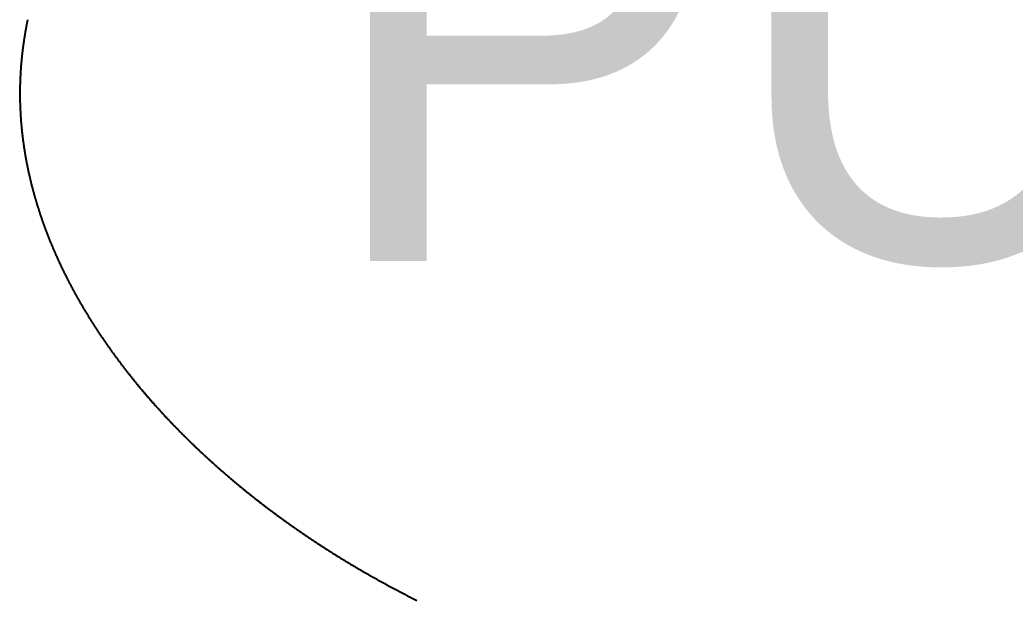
# Model space of a CAD drawing. Header units: millimetres. Extents: x 88 to 97873, y 32 to 55088.
# Drawn here: x 44723.74 to 44738.16, y 4711.7 to 4720.11 of the extents above; entities that cross this region are included whole.
import ezdxf

# ---------------------------------------------------------------- set-up
doc = ezdxf.new("R2010")
doc.units = ezdxf.units.MM
doc.header["$LTSCALE"] = 0.3
doc.layers.add('FICHAS_XLR', color=7, linetype='Continuous')
doc.styles.add('Standar', font='GOTHIC.TTF', dxfattribs={"height": 1.35})

# ---------------------------------------------------------------- blocks, each defined once
blk = doc.blocks.new('FICHA_XLR_FEMEA')
at = {"layer": 'FICHAS_XLR', "color": 0}
blk.add_lwpolyline([(-505.6, 1410.82), (-505.65, 1410.58), (-505.7, 1410.34), (-505.75, 1410.1), (-505.8, 1409.86), (-505.85, 1409.62), (-505.89, 1409.38), (-505.94, 1409.14), (-505.99, 1408.9), (-506.03, 1408.66), (-506.08, 1408.42), (-506.12, 1408.18), (-506.17, 1407.94), (-506.21, 1407.7), (-506.26, 1407.46), (-506.3, 1407.22), (-506.34, 1406.98), (-506.39, 1406.74), (-506.43, 1406.5), (-506.47, 1406.26), (-506.52, 1406.02), (-506.56, 1405.78), (-506.6, 1405.54), (-506.64, 1405.3), (-506.68, 1405.06), (-506.72, 1404.82), (-506.76, 1404.58), (-506.8, 1404.34), (-506.84, 1404.1), (-506.88, 1403.85), (-506.92, 1403.61), (-506.96, 1403.37), (-506.99, 1403.13), (-507.03, 1402.89), (-507.07, 1402.65), (-507.11, 1402.41), (-507.14, 1402.17), (-507.18, 1401.93), (-507.21, 1401.69), (-507.25, 1401.45), (-507.28, 1401.21), (-507.32, 1400.97), (-507.35, 1400.73), (-507.39, 1400.49), (-507.42, 1400.25), (-507.45, 1400.01), (-507.49, 1399.77), (-507.52, 1399.53), (-507.55, 1399.29), (-507.58, 1399.05), (-507.61, 1398.8), (-507.65, 1398.56), (-507.68, 1398.32), (-507.71, 1398.08), (-507.74, 1397.84), (-507.77, 1397.6), (-507.8, 1397.36), (-507.82, 1397.12), (-507.85, 1396.88), (-507.88, 1396.64), (-507.91, 1396.4), (-507.94, 1396.16), (-507.96, 1395.92), (-507.99, 1395.68), (-508.02, 1395.43), (-508.04, 1395.19), (-508.07, 1394.95), (-508.09, 1394.71), (-508.12, 1394.47), (-508.14, 1394.23), (-508.17, 1393.99), (-508.19, 1393.75), (-508.21, 1393.51), (-508.24, 1393.27), (-508.26, 1393.03), (-508.28, 1392.78), (-508.3, 1392.54), (-508.32, 1392.3), (-508.35, 1392.06), (-508.37, 1391.82), (-508.39, 1391.58), (-508.41, 1391.34), (-508.43, 1391.1), (-508.45, 1390.86), (-508.46, 1390.62), (-508.48, 1390.37), (-508.5, 1390.13), (-508.52, 1389.89), (-508.54, 1389.65), (-508.55, 1389.41), (-508.57, 1389.17), (-508.59, 1388.93), (-508.6, 1388.69), (-508.62, 1388.45), (-508.63, 1388.2), (-508.65, 1387.96), (-508.66, 1387.72), (-508.68, 1387.48), (-508.69, 1387.24), (-508.7, 1387), (-508.72, 1386.76), (-508.73, 1386.52), (-508.74, 1386.28), (-508.75, 1386.03), (-508.77, 1385.79), (-508.78, 1385.55), (-508.79, 1385.31), (-508.8, 1385.07), (-508.81, 1384.83), (-508.82, 1384.59), (-508.83, 1384.35), (-508.84, 1384.11), (-508.84, 1383.86), (-508.85, 1383.62), (-508.86, 1383.38), (-508.87, 1383.14), (-508.87, 1382.9), (-508.88, 1382.66), (-508.89, 1382.42), (-508.89, 1382.18), (-508.9, 1381.93), (-508.9, 1381.69), (-508.91, 1381.45), (-508.91, 1381.21), (-508.92, 1380.97), (-508.92, 1380.73), (-508.92, 1380.49), (-508.93, 1380.25), (-508.93, 1380), (-508.93, 1379.76), (-508.93, 1379.52), (-508.93, 1379.28), (-508.93, 1379.04), (-508.94, 1378.8), (-508.94, 1378.56), (-508.94, 1378.32), (-508.93, 1378.07), (-508.93, 1377.83), (-508.93, 1377.59), (-508.93, 1377.35), (-508.93, 1377.11), (-508.93, 1376.87), (-508.92, 1376.63), (-508.92, 1376.39), (-508.92, 1376.14), (-508.91, 1375.9), (-508.91, 1375.66), (-508.9, 1375.42), (-508.9, 1375.18), (-508.89, 1374.94), (-508.89, 1374.7), (-508.88, 1374.46), (-508.87, 1374.21), (-508.87, 1373.97), (-508.86, 1373.73), (-508.85, 1373.49), (-508.84, 1373.25), (-508.84, 1373.01), (-508.83, 1372.77), (-508.82, 1372.53), (-508.81, 1372.28), (-508.8, 1372.04), (-508.79, 1371.8), (-508.78, 1371.56), (-508.77, 1371.32), (-508.75, 1371.08), (-508.74, 1370.84), (-508.73, 1370.6), (-508.72, 1370.36), (-508.7, 1370.11), (-508.69, 1369.87), (-508.68, 1369.63), (-508.66, 1369.39), (-508.65, 1369.15), (-508.63, 1368.91), (-508.62, 1368.67), (-508.6, 1368.43), (-508.59, 1368.19), (-508.57, 1367.94), (-508.55, 1367.7), (-508.54, 1367.46), (-508.52, 1367.22), (-508.5, 1366.98), (-508.48, 1366.74), (-508.46, 1366.5), (-508.45, 1366.26), (-508.43, 1366.02), (-508.41, 1365.77), (-508.39, 1365.53), (-508.37, 1365.29), (-508.35, 1365.05), (-508.32, 1364.81), (-508.3, 1364.57), (-508.28, 1364.33), (-508.26, 1364.09), (-508.24, 1363.85), (-508.21, 1363.61), (-508.19, 1363.37), (-508.17, 1363.12), (-508.14, 1362.88), (-508.12, 1362.64), (-508.09, 1362.4), (-508.07, 1362.16), (-508.04, 1361.92), (-508.02, 1361.68), (-507.99, 1361.44), (-507.96, 1361.2), (-507.94, 1360.96), (-507.91, 1360.72), (-507.88, 1360.47), (-507.85, 1360.23), (-507.82, 1359.99), (-507.8, 1359.75), (-507.77, 1359.51), (-507.74, 1359.27), (-507.71, 1359.03), (-507.68, 1358.79), (-507.65, 1358.55), (-507.61, 1358.31), (-507.58, 1358.07), (-507.55, 1357.83), (-507.52, 1357.59), (-507.49, 1357.35), (-507.45, 1357.11), (-507.42, 1356.86), (-507.39, 1356.62), (-507.35, 1356.38), (-507.32, 1356.14), (-507.28, 1355.9), (-507.25, 1355.66), (-507.21, 1355.42), (-507.18, 1355.18), (-507.14, 1354.94), (-507.11, 1354.7), (-507.07, 1354.46), (-507.03, 1354.22), (-506.99, 1353.98), (-506.96, 1353.74), (-506.92, 1353.5), (-506.88, 1353.26), (-506.84, 1353.02), (-506.8, 1352.78), (-506.76, 1352.54), (-506.72, 1352.3), (-506.68, 1352.06), (-506.64, 1351.82), (-506.6, 1351.58), (-506.56, 1351.34), (-506.52, 1351.1), (-506.47, 1350.86), (-506.43, 1350.62), (-506.39, 1350.38), (-506.34, 1350.14), (-506.3, 1349.9), (-506.26, 1349.66), (-506.21, 1349.42), (-506.17, 1349.18), (-506.12, 1348.94), (-506.08, 1348.7), (-506.03, 1348.46), (-505.99, 1348.22), (-505.94, 1347.98), (-505.89, 1347.74), (-505.85, 1347.5), (-505.8, 1347.26), (-505.75, 1347.02), (-505.7, 1346.78), (-505.65, 1346.54), (-505.6, 1346.3), (-505.56, 1346.06), (-505.51, 1345.82), (-505.46, 1345.58), (-505.4, 1345.34), (-505.35, 1345.1), (-505.3, 1344.86), (-505.25, 1344.62), (-505.2, 1344.38), (-505.15, 1344.14), (-505.1, 1343.9), (-505.04, 1343.66), (-504.99, 1343.42), (-504.94, 1343.18), (-504.88, 1342.94), (-504.83, 1342.7), (-504.77, 1342.47), (-504.72, 1342.23), (-504.66, 1341.99), (-504.61, 1341.75), (-504.55, 1341.51), (-504.5, 1341.27), (-504.44, 1341.03), (-504.38, 1340.79), (-504.32, 1340.55), (-504.27, 1340.31), (-504.21, 1340.07), (-504.15, 1339.83), (-504.09, 1339.6), (-504.03, 1339.36), (-503.97, 1339.12), (-503.91, 1338.88), (-503.85, 1338.64), (-503.79, 1338.4), (-503.73, 1338.16), (-503.67, 1337.92), (-503.61, 1337.68), (-503.55, 1337.45), (-503.48, 1337.21), (-503.42, 1336.97), (-503.36, 1336.73), (-503.3, 1336.49), (-503.23, 1336.25), (-503.17, 1336.01), (-503.1, 1335.78), (-503.04, 1335.54), (-502.97, 1335.3), (-502.91, 1335.06), (-502.84, 1334.82), (-502.78, 1334.58), (-502.71, 1334.34), (-502.64, 1334.11), (-502.58, 1333.87), (-502.51, 1333.63), (-502.44, 1333.39), (-502.37, 1333.15), (-502.31, 1332.91), (-502.24, 1332.68), (-502.17, 1332.44), (-502.1, 1332.2), (-502.03, 1331.96), (-501.96, 1331.72), (-501.89, 1331.49), (-501.82, 1331.25), (-501.75, 1331.01), (-501.67, 1330.77), (-501.6, 1330.53), (-501.53, 1330.3), (-501.46, 1330.06), (-501.38, 1329.82), (-501.31, 1329.58), (-501.24, 1329.35), (-501.16, 1329.11), (-501.09, 1328.87), (-501.02, 1328.63), (-500.94, 1328.4), (-500.87, 1328.16), (-500.79, 1327.92), (-500.71, 1327.68), (-500.64, 1327.45), (-500.56, 1327.21), (-500.48, 1326.97), (-500.41, 1326.73), (-500.33, 1326.5), (-500.25, 1326.26), (-500.17, 1326.02), (-500.09, 1325.79), (-500.02, 1325.55), (-499.94, 1325.31), (-499.86, 1325.07), (-499.78, 1324.84), (-499.7, 1324.6), (-499.62, 1324.36), (-499.54, 1324.13), (-499.45, 1323.89), (-499.37, 1323.65), (-499.29, 1323.42), (-499.21, 1323.18), (-499.13, 1322.94), (-499.04, 1322.71), (-498.96, 1322.47), (-498.88, 1322.23), (-498.79, 1322), (-498.71, 1321.76), (-498.62, 1321.52), (-498.54, 1321.29), (-498.45, 1321.05), (-498.37, 1320.81), (-498.28, 1320.58), (-498.19, 1320.34), (-498.11, 1320.11), (-498.02, 1319.87), (-497.93, 1319.63), (-497.85, 1319.4), (-497.76, 1319.16), (-497.67, 1318.93), (-497.58, 1318.69), (-497.49, 1318.45), (-497.4, 1318.22), (-497.31, 1317.98), (-497.22, 1317.75), (-497.13, 1317.51), (-497.04, 1317.28), (-496.95, 1317.04), (-496.86, 1316.8), (-496.77, 1316.57), (-496.68, 1316.33), (-496.59, 1316.1), (-496.49, 1315.86), (-496.4, 1315.63), (-496.31, 1315.39), (-496.21, 1315.16), (-496.12, 1314.92), (-496.03, 1314.69), (-495.93, 1314.45), (-495.84, 1314.22), (-495.74, 1313.98), (-495.65, 1313.75), (-495.55, 1313.51), (-495.45, 1313.28), (-495.36, 1313.04), (-495.26, 1312.81), (-495.16, 1312.57), (-495.07, 1312.34), (-494.97, 1312.1), (-494.87, 1311.87), (-494.77, 1311.63), (-494.67, 1311.4), (-494.57, 1311.16), (-494.47, 1310.93), (-494.37, 1310.7), (-494.27, 1310.46), (-494.17, 1310.23), (-494.07, 1309.99), (-493.97, 1309.76), (-493.87, 1309.52), (-493.77, 1309.29), (-493.67, 1309.06), (-493.57, 1308.82), (-493.46, 1308.59), (-493.36, 1308.35), (-493.26, 1308.12), (-493.15, 1307.89), (-493.05, 1307.65), (-492.95, 1307.42), (-492.84, 1307.19), (-492.74, 1306.95), (-492.63, 1306.72), (-492.53, 1306.49), (-492.42, 1306.25), (-492.31, 1306.02), (-492.21, 1305.79), (-492.1, 1305.55), (-491.99, 1305.32), (-491.89, 1305.09), (-491.78, 1304.85), (-491.67, 1304.62), (-491.56, 1304.39), (-491.45, 1304.15), (-491.34, 1303.92), (-491.23, 1303.69), (-491.12, 1303.45), (-491.01, 1303.22), (-490.9, 1302.99), (-490.79, 1302.76), (-490.68, 1302.52), (-490.57, 1302.29), (-490.46, 1302.06), (-490.35, 1301.83), (-490.24, 1301.59), (-490.12, 1301.36), (-490.01, 1301.13), (-489.9, 1300.9), (-489.78, 1300.67), (-489.67, 1300.43), (-489.56, 1300.2), (-489.44, 1299.97), (-489.33, 1299.74), (-489.21, 1299.51), (-489.1, 1299.27), (-488.98, 1299.04), (-488.87, 1298.81), (-488.75, 1298.58), (-488.63, 1298.35), (-488.52, 1298.12), (-488.4, 1297.88), (-488.28, 1297.65), (-488.16, 1297.42), (-488.05, 1297.19), (-487.93, 1296.96), (-487.81, 1296.73), (-487.69, 1296.5), (-487.57, 1296.27), (-487.45, 1296.04), (-487.33, 1295.8), (-487.21, 1295.57), (-487.09, 1295.34), (-486.97, 1295.11), (-486.85, 1294.88), (-486.73, 1294.65), (-486.6, 1294.42), (-486.48, 1294.19), (-486.36, 1293.96), (-486.24, 1293.73), (-486.11, 1293.5), (-485.99, 1293.27), (-485.87, 1293.04), (-485.74, 1292.81), (-485.62, 1292.58), (-485.49, 1292.35), (-485.37, 1292.12), (-485.24, 1291.89), (-485.12, 1291.66), (-484.99, 1291.43), (-484.87, 1291.2), (-484.74, 1290.97), (-484.61, 1290.74), (-484.49, 1290.51), (-484.36, 1290.28), (-484.23, 1290.05), (-484.1, 1289.82), (-483.97, 1289.59), (-483.85, 1289.36), (-483.72, 1289.13), (-483.59, 1288.91), (-483.46, 1288.68), (-483.33, 1288.45), (-483.2, 1288.22), (-483.07, 1287.99), (-482.94, 1287.76), (-482.81, 1287.53), (-482.68, 1287.3), (-482.54, 1287.08), (-482.41, 1286.85), (-482.28, 1286.62), (-482.15, 1286.39), (-482.01, 1286.16), (-481.88, 1285.93), (-481.75, 1285.71), (-481.61, 1285.48), (-481.48, 1285.25), (-481.35, 1285.02), (-481.21, 1284.79), (-481.08, 1284.57), (-480.94, 1284.34), (-480.8, 1284.11), (-480.67, 1283.88), (-480.53, 1283.66), (-480.4, 1283.43), (-480.26, 1283.2), (-480.12, 1282.97), (-479.99, 1282.75), (-479.85, 1282.52), (-479.71, 1282.29), (-479.57, 1282.07), (-479.43, 1281.84), (-479.29, 1281.61), (-479.15, 1281.38), (-479.02, 1281.16), (-478.88, 1280.93), (-478.74, 1280.7), (-478.6, 1280.48), (-478.45, 1280.25), (-478.31, 1280.02), (-478.17, 1279.8), (-478.03, 1279.57), (-477.89, 1279.35), (-477.75, 1279.12), (-477.6, 1278.89), (-477.46, 1278.67), (-477.32, 1278.44), (-477.18, 1278.22), (-477.03, 1277.99), (-476.89, 1277.76), (-476.74, 1277.54), (-476.6, 1277.31), (-476.45, 1277.09), (-476.31, 1276.86), (-476.16, 1276.64), (-476.02, 1276.41), (-475.87, 1276.19), (-475.73, 1275.96), (-475.58, 1275.74), (-475.43, 1275.51), (-475.29, 1275.29), (-475.14, 1275.06), (-474.99, 1274.84), (-474.84, 1274.61), (-474.69, 1274.39), (-474.55, 1274.16), (-474.4, 1273.94), (-474.25, 1273.72), (-474.1, 1273.49), (-473.95, 1273.27), (-473.8, 1273.04), (-473.65, 1272.82), (-473.5, 1272.59), (-473.35, 1272.37), (-473.2, 1272.15), (-473.04, 1271.92), (-472.89, 1271.7), (-472.74, 1271.48), (-472.59, 1271.25), (-472.44, 1271.03), (-472.28, 1270.81), (-472.13, 1270.58), (-471.98, 1270.36), (-471.82, 1270.14), (-471.67, 1269.91), (-471.51, 1269.69), (-471.36, 1269.47), (-471.2, 1269.25), (-471.05, 1269.02), (-470.89, 1268.8), (-470.74, 1268.58), (-470.58, 1268.35), (-470.43, 1268.13), (-470.27, 1267.91), (-470.11, 1267.69), (-469.95, 1267.47), (-469.8, 1267.24), (-469.64, 1267.02), (-469.48, 1266.8), (-469.32, 1266.58), (-469.16, 1266.36), (-469.01, 1266.13), (-468.85, 1265.91), (-468.69, 1265.69), (-468.53, 1265.47), (-468.37, 1265.25), (-468.21, 1265.03), (-468.05, 1264.81), (-467.88, 1264.59), (-467.72, 1264.36), (-467.56, 1264.14), (-467.4, 1263.92), (-467.24, 1263.7), (-467.08, 1263.48), (-466.91, 1263.26), (-466.75, 1263.04), (-466.59, 1262.82), (-466.42, 1262.6), (-466.26, 1262.38), (-466.1, 1262.16), (-465.93, 1261.94), (-465.77, 1261.72), (-465.6, 1261.5), (-465.44, 1261.28), (-465.27, 1261.06), (-465.11, 1260.84), (-464.94, 1260.62), (-464.77, 1260.4), (-464.61, 1260.18), (-464.44, 1259.96), (-464.27, 1259.74), (-464.11, 1259.52), (-463.94, 1259.31), (-463.77, 1259.09), (-463.6, 1258.87), (-463.43, 1258.65), (-463.27, 1258.43), (-463.1, 1258.21), (-462.93, 1257.99), (-462.76, 1257.77), (-462.59, 1257.56), (-462.42, 1257.34), (-462.25, 1257.12), (-462.08, 1256.9), (-461.91, 1256.68), (-461.73, 1256.47), (-461.56, 1256.25), (-461.39, 1256.03), (-461.22, 1255.81), (-461.05, 1255.6), (-460.87, 1255.38), (-460.7, 1255.16), (-460.53, 1254.94), (-460.35, 1254.73), (-460.18, 1254.51), (-460.01, 1254.29), (-459.83, 1254.08), (-459.66, 1253.86), (-459.48, 1253.64), (-459.31, 1253.43), (-459.13, 1253.21), (-458.96, 1252.99), (-458.78, 1252.78), (-458.6, 1252.56), (-458.43, 1252.34), (-458.25, 1252.13), (-458.07, 1251.91), (-457.9, 1251.7), (-457.72, 1251.48), (-457.54, 1251.26), (-457.36, 1251.05), (-457.19, 1250.83), (-457.01, 1250.62), (-456.83, 1250.4), (-456.65, 1250.19), (-456.47, 1249.97), (-456.29, 1249.76), (-456.11, 1249.54), (-455.93, 1249.33), (-455.75, 1249.11), (-455.57, 1248.9), (-455.39, 1248.68), (-455.21, 1248.47), (-455.02, 1248.25), (-454.84, 1248.04), (-454.66, 1247.83), (-454.48, 1247.61), (-454.3, 1247.4), (-454.11, 1247.18), (-453.93, 1246.97), (-453.75, 1246.76), (-453.56, 1246.54), (-453.38, 1246.33), (-453.19, 1246.12), (-453.01, 1245.9), (-452.82, 1245.69), (-452.64, 1245.48), (-452.45, 1245.26), (-452.27, 1245.05), (-452.08, 1244.84), (-451.9, 1244.63), (-451.71, 1244.41), (-451.52, 1244.2), (-451.34, 1243.99), (-451.15, 1243.78), (-450.96, 1243.56), (-450.77, 1243.35), (-450.59, 1243.14), (-450.4, 1242.93), (-450.21, 1242.72), (-450.02, 1242.5), (-449.83, 1242.29), (-449.64, 1242.08), (-449.45, 1241.87), (-449.26, 1241.66), (-449.07, 1241.45), (-448.88, 1241.24), (-448.69, 1241.03), (-448.5, 1240.81), (-448.31, 1240.6), (-448.12, 1240.39), (-447.93, 1240.18), (-447.74, 1239.97), (-447.54, 1239.76), (-447.35, 1239.55), (-447.16, 1239.34), (-446.97, 1239.13), (-446.77, 1238.92), (-446.58, 1238.71), (-446.39, 1238.5), (-446.19, 1238.29), (-446, 1238.08), (-445.8, 1237.87), (-445.61, 1237.66), (-445.41, 1237.45), (-445.22, 1237.24), (-445.02, 1237.04), (-444.83, 1236.83), (-444.63, 1236.62), (-444.43, 1236.41), (-444.24, 1236.2), (-444.04, 1235.99), (-443.84, 1235.78), (-443.65, 1235.58), (-443.45, 1235.37), (-443.25, 1235.16), (-443.05, 1234.95), (-442.86, 1234.74), (-442.66, 1234.54), (-442.46, 1234.33), (-442.26, 1234.12), (-442.06, 1233.91), (-441.86, 1233.71), (-441.66, 1233.5), (-441.46, 1233.29), (-441.26, 1233.08), (-441.06, 1232.88), (-440.86, 1232.67), (-440.66, 1232.46), (-440.46, 1232.26), (-440.25, 1232.05), (-440.05, 1231.84), (-439.85, 1231.64), (-439.65, 1231.43), (-439.44, 1231.23), (-439.24, 1231.02), (-439.04, 1230.81), (-438.84, 1230.61), (-438.63, 1230.4), (-438.43, 1230.2), (-438.22, 1229.99), (-438.02, 1229.79), (-437.81, 1229.58), (-437.61, 1229.38), (-437.4, 1229.17), (-437.2, 1228.97), (-436.99, 1228.76), (-436.79, 1228.56), (-436.58, 1228.35), (-436.38, 1228.15), (-436.17, 1227.95), (-435.96, 1227.74), (-435.75, 1227.54), (-435.55, 1227.33), (-435.34, 1227.13), (-435.13, 1226.93), (-434.92, 1226.72), (-434.72, 1226.52), (-434.51, 1226.32), (-434.3, 1226.11), (-434.09, 1225.91), (-433.88, 1225.71), (-433.67, 1225.5), (-433.46, 1225.3), (-433.25, 1225.1), (-433.04, 1224.9), (-432.83, 1224.69), (-432.62, 1224.49), (-432.41, 1224.29), (-432.2, 1224.09), (-431.98, 1223.88), (-431.77, 1223.68), (-431.56, 1223.48), (-431.35, 1223.28), (-431.14, 1223.08), (-430.92, 1222.88), (-430.71, 1222.68), (-430.5, 1222.47), (-430.28, 1222.27), (-430.07, 1222.07), (-429.86, 1221.87), (-429.64, 1221.67), (-429.43, 1221.47), (-429.21, 1221.27), (-429, 1221.07), (-428.78, 1220.87), (-428.57, 1220.67), (-428.35, 1220.47), (-428.14, 1220.27), (-427.92, 1220.07), (-427.7, 1219.87), (-427.49, 1219.67), (-427.27, 1219.47), (-427.05, 1219.27), (-426.83, 1219.07), (-426.62, 1218.87), (-426.4, 1218.68), (-426.18, 1218.48), (-425.96, 1218.28), (-425.74, 1218.08), (-425.53, 1217.88), (-425.31, 1217.68), (-425.09, 1217.48), (-424.87, 1217.29), (-424.65, 1217.09), (-424.43, 1216.89), (-424.21, 1216.69), (-423.99, 1216.5), (-423.77, 1216.3), (-423.55, 1216.1), (-423.32, 1215.9), (-423.1, 1215.71), (-422.88, 1215.51), (-422.66, 1215.31), (-422.44, 1215.12), (-422.22, 1214.92), (-421.99, 1214.72), (-421.77, 1214.53), (-421.55, 1214.33), (-421.32, 1214.13), (-421.1, 1213.94), (-420.88, 1213.74), (-420.65, 1213.55), (-420.43, 1213.35), (-420.2, 1213.16), (-419.98, 1212.96), (-419.75, 1212.77), (-419.53, 1212.57), (-419.3, 1212.38), (-419.08, 1212.18), (-418.85, 1211.99), (-418.63, 1211.79), (-418.4, 1211.6), (-418.17, 1211.4), (-417.95, 1211.21), (-417.72, 1211.01), (-417.49, 1210.82), (-417.26, 1210.63), (-417.04, 1210.43), (-416.81, 1210.24), (-416.58, 1210.05), (-416.35, 1209.85), (-416.12, 1209.66), (-415.89, 1209.47), (-415.67, 1209.27), (-415.44, 1209.08), (-415.21, 1208.89), (-414.98, 1208.7), (-414.75, 1208.5), (-414.52, 1208.31), (-414.29, 1208.12), (-414.06, 1207.93), (-413.82, 1207.74), (-413.59, 1207.54), (-413.36, 1207.35), (-413.13, 1207.16), (-412.9, 1206.97), (-412.67, 1206.78), (-412.43, 1206.59), (-412.2, 1206.4), (-411.97, 1206.21), (-411.74, 1206.01), (-411.5, 1205.82), (-411.27, 1205.63), (-411.04, 1205.44), (-410.8, 1205.25), (-410.57, 1205.06), (-410.33, 1204.87), (-410.1, 1204.68), (-409.86, 1204.49), (-409.63, 1204.3), (-409.39, 1204.12), (-409.16, 1203.93), (-408.92, 1203.74), (-408.69, 1203.55), (-408.45, 1203.36), (-408.21, 1203.17), (-407.98, 1202.98), (-407.74, 1202.79), (-407.5, 1202.61), (-407.27, 1202.42), (-407.03, 1202.23), (-406.79, 1202.04), (-406.55, 1201.85), (-406.32, 1201.67), (-406.08, 1201.48), (-405.84, 1201.29), (-405.6, 1201.1), (-405.36, 1200.92), (-405.12, 1200.73), (-404.88, 1200.54), (-404.64, 1200.36), (-404.4, 1200.17), (-404.16, 1199.98), (-403.92, 1199.8), (-403.68, 1199.61), (-403.44, 1199.43), (-403.2, 1199.24), (-402.96, 1199.05), (-402.72, 1198.87), (-402.48, 1198.68), (-402.23, 1198.5), (-401.99, 1198.31), (-401.75, 1198.13), (-401.51, 1197.94), (-401.26, 1197.76), (-401.02, 1197.57), (-400.78, 1197.39), (-400.53, 1197.2), (-400.29, 1197.02), (-400.05, 1196.84), (-399.8, 1196.65), (-399.56, 1196.47), (-399.31, 1196.28), (-399.07, 1196.1), (-398.82, 1195.92), (-398.58, 1195.74), (-398.33, 1195.55), (-398.09, 1195.37), (-397.84, 1195.19), (-397.6, 1195), (-397.35, 1194.82), (-397.1, 1194.64), (-396.86, 1194.46), (-396.61, 1194.27), (-396.36, 1194.09), (-396.12, 1193.91), (-395.87, 1193.73), (-395.62, 1193.55), (-395.37, 1193.37), (-395.13, 1193.19), (-394.88, 1193), (-394.63, 1192.82), (-394.38, 1192.64), (-394.13, 1192.46), (-393.88, 1192.28), (-393.63, 1192.1), (-393.38, 1191.92), (-393.13, 1191.74), (-392.88, 1191.56), (-392.63, 1191.38), (-392.38, 1191.2), (-392.13, 1191.02), (-391.88, 1190.84), (-391.63, 1190.66), (-391.38, 1190.48), (-391.13, 1190.31), (-390.88, 1190.13), (-390.62, 1189.95), (-390.37, 1189.77), (-390.12, 1189.59), (-389.87, 1189.41), (-389.61, 1189.24), (-389.36, 1189.06), (-389.11, 1188.88), (-388.85, 1188.7), (-388.6, 1188.53), (-388.35, 1188.35), (-388.09, 1188.17), (-387.84, 1187.99), (-387.58, 1187.82), (-387.33, 1187.64), (-387.07, 1187.46), (-386.82, 1187.29), (-386.56, 1187.11), (-386.31, 1186.94), (-386.05, 1186.76), (-385.8, 1186.58), (-385.54, 1186.41), (-385.29, 1186.23), (-385.03, 1186.06), (-384.77, 1185.88), (-384.52, 1185.71), (-384.26, 1185.53), (-384, 1185.36), (-383.74, 1185.18), (-383.49, 1185.01), (-383.23, 1184.83), (-382.97, 1184.66), (-382.71, 1184.49), (-382.45, 1184.31), (-382.19, 1184.14), (-381.94, 1183.97), (-381.68, 1183.79), (-381.42, 1183.62), (-381.16, 1183.45), (-380.9, 1183.27), (-380.64, 1183.1), (-380.38, 1182.93), (-380.12, 1182.75), (-379.86, 1182.58), (-379.6, 1182.41), (-379.34, 1182.24), (-379.07, 1182.07), (-378.81, 1181.9), (-378.55, 1181.72), (-378.29, 1181.55), (-378.03, 1181.38), (-377.77, 1181.21), (-377.5, 1181.04), (-377.24, 1180.87), (-376.98, 1180.7), (-376.72, 1180.53), (-376.45, 1180.36), (-376.19, 1180.19), (-375.93, 1180.02), (-375.66, 1179.85), (-375.4, 1179.68), (-375.13, 1179.51), (-374.87, 1179.34), (-374.61, 1179.17), (-374.34, 1179), (-374.08, 1178.83), (-373.81, 1178.66), (-373.55, 1178.49), (-373.28, 1178.33), (-373.01, 1178.16), (-372.75, 1177.99), (-372.48, 1177.82), (-372.22, 1177.65), (-371.95, 1177.49), (-371.68, 1177.32), (-371.42, 1177.15), (-371.15, 1176.98), (-370.88, 1176.82), (-370.62, 1176.65), (-370.35, 1176.48), (-370.08, 1176.32), (-369.81, 1176.15), (-369.54, 1175.99), (-369.28, 1175.82), (-369.01, 1175.65), (-368.74, 1175.49), (-368.47, 1175.32), (-368.2, 1175.16), (-367.93, 1174.99), (-367.66, 1174.83), (-367.39, 1174.66), (-367.12, 1174.5), (-366.85, 1174.33), (-366.58, 1174.17), (-366.31, 1174), (-366.04, 1173.84), (-365.77, 1173.68), (-365.5, 1173.51), (-365.23, 1173.35), (-364.96, 1173.19), (-364.68, 1173.02), (-364.41, 1172.86), (-364.14, 1172.7), (-363.87, 1172.53), (-363.6, 1172.37), (-363.32, 1172.21), (-363.05, 1172.05), (-362.78, 1171.88), (-362.5, 1171.72), (-362.23, 1171.56), (-361.96, 1171.4), (-361.68, 1171.24), (-361.41, 1171.08), (-361.14, 1170.92), (-360.86, 1170.75), (-360.59, 1170.59), (-360.31, 1170.43), (-360.04, 1170.27), (-359.76, 1170.11), (-359.49, 1169.95), (-359.21, 1169.79), (-358.94, 1169.63), (-358.66, 1169.47), (-358.39, 1169.31), (-358.11, 1169.15), (-357.83, 1168.99), (-357.56, 1168.84), (-357.28, 1168.68), (-357, 1168.52), (-356.73, 1168.36), (-356.45, 1168.2), (-356.17, 1168.04), (-355.89, 1167.89), (-355.62, 1167.73), (-355.34, 1167.57), (-355.06, 1167.41), (-354.78, 1167.26), (-354.5, 1167.1), (-354.22, 1166.94), (-353.95, 1166.79), (-353.67, 1166.63), (-353.39, 1166.47), (-353.11, 1166.32), (-352.83, 1166.16), (-352.55, 1166), (-352.27, 1165.85), (-351.99, 1165.69), (-351.71, 1165.54), (-351.43, 1165.38), (-351.15, 1165.23), (-350.87, 1165.07), (-350.59, 1164.92), (-350.3, 1164.76), (-350.02, 1164.61), (-349.74, 1164.45), (-349.46, 1164.3), (-349.18, 1164.15), (-348.9, 1163.99), (-348.61, 1163.84), (-348.33, 1163.69), (-348.05, 1163.53), (-347.77, 1163.38), (-347.48, 1163.23), (-347.2, 1163.07), (-346.92, 1162.92), (-346.63, 1162.77), (-346.35, 1162.62), (-346.07, 1162.47), (-345.78, 1162.31), (-345.5, 1162.16), (-345.21, 1162.01), (-344.93, 1161.86), (-344.64, 1161.71), (-344.36, 1161.56), (-344.07, 1161.41), (-343.79, 1161.26), (-343.5, 1161.11), (-343.22, 1160.96), (-342.93, 1160.81), (-342.65, 1160.66), (-342.36, 1160.51), (-342.07, 1160.36), (-341.79, 1160.21), (-341.5, 1160.06), (-341.21, 1159.91), (-340.93, 1159.76), (-340.64, 1159.61), (-340.35, 1159.46), (-340.07, 1159.31), (-339.78, 1159.17), (-339.49, 1159.02), (-339.2, 1158.87), (-338.91, 1158.72), (-338.63, 1158.58), (-338.34, 1158.43), (-338.05, 1158.28), (-337.76, 1158.13), (-337.47, 1157.99), (-337.18, 1157.84), (-336.89, 1157.69), (-336.6, 1157.55), (-336.31, 1157.4), (-336.02, 1157.25), (-335.73, 1157.11), (-335.44, 1156.96)], dxfattribs=at)
at = {"layer": 'FICHAS_XLR', "color": 0, "insert": (-9.41, 1403.09), "char_height": 198.232, "attachment_point": 5, "style": 'Standar'}
blk.add_mtext_dynamic_manual_height_columns('\\pxqc;PUSH', width=920.7342, gutter_width=109.52, heights=[0], dxfattribs=at)

msp = doc.modelspace()

# ---------------------------------------------------------------- block references
at = {"xscale": 0.03314492310661443, "yscale": 0.03314492310661443, "zscale": 0.03314492310661443}
msp.add_blockref('FICHA_XLR_FEMEA', (44740.607, 4673.348), dxfattribs=at)

doc.saveas('drawing.dxf')
